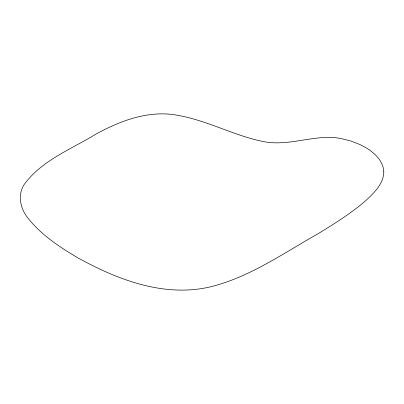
<?xml version="1.0" encoding="UTF-8"?>
<svg xmlns="http://www.w3.org/2000/svg" width="404" height="404" viewBox="0 0 404 404"><rect width="100%" height="100%" fill="white"/><g stroke="black" fill="none" stroke-linecap="round" stroke-linejoin="round"><path stroke-width="0.61" d="M383.8 171.74C383.618 184.295 373.442 193.516 364.873 201.399C350.379 213.761 334.174 223.897 317.943 233.795C283.194 253.358 249.697 277.184 210.444 286.83C164.675 297.672 118.079 279.987 78.391 258.126C59.994 247.359 41.713 235.285 28.25 218.483C20.442 209.161 17.19 195.157 24.22 184.461C41.713 160.368 71.048 149.389 95.677 134.239C120.816 120.453 149.859 109.529 178.896 115.559C208.161 120.847 234.557 135.901 263.681 141.627C285.007 145.809 305.939 137.916 327.164 137.36A42.183 24.356 0 0 1 340.92 138.522L350.384 140.87L359.56 144.39A67.256 38.829 0 0 1 371.685 151.626C377.972 156.52 383.487 163.463 383.8 171.74"/></g></svg>
